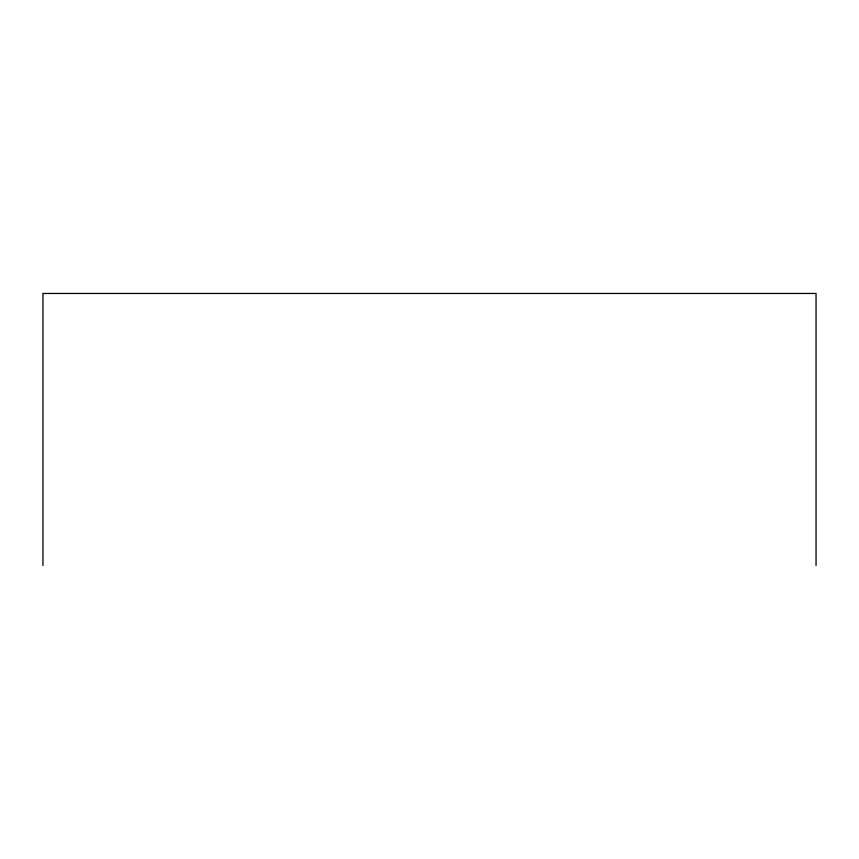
<?xml version="1.0" encoding="UTF-8"?>
<svg xmlns="http://www.w3.org/2000/svg" width="859" height="859" viewBox="0 0 859 859"><rect width="100%" height="100%" fill="white"/><g stroke="black" fill="none" stroke-linecap="round" stroke-linejoin="round"><path stroke-width="1.29" d="M816.05 565.544L816.05 293.456L42.95 293.456L42.95 565.544"/></g></svg>
